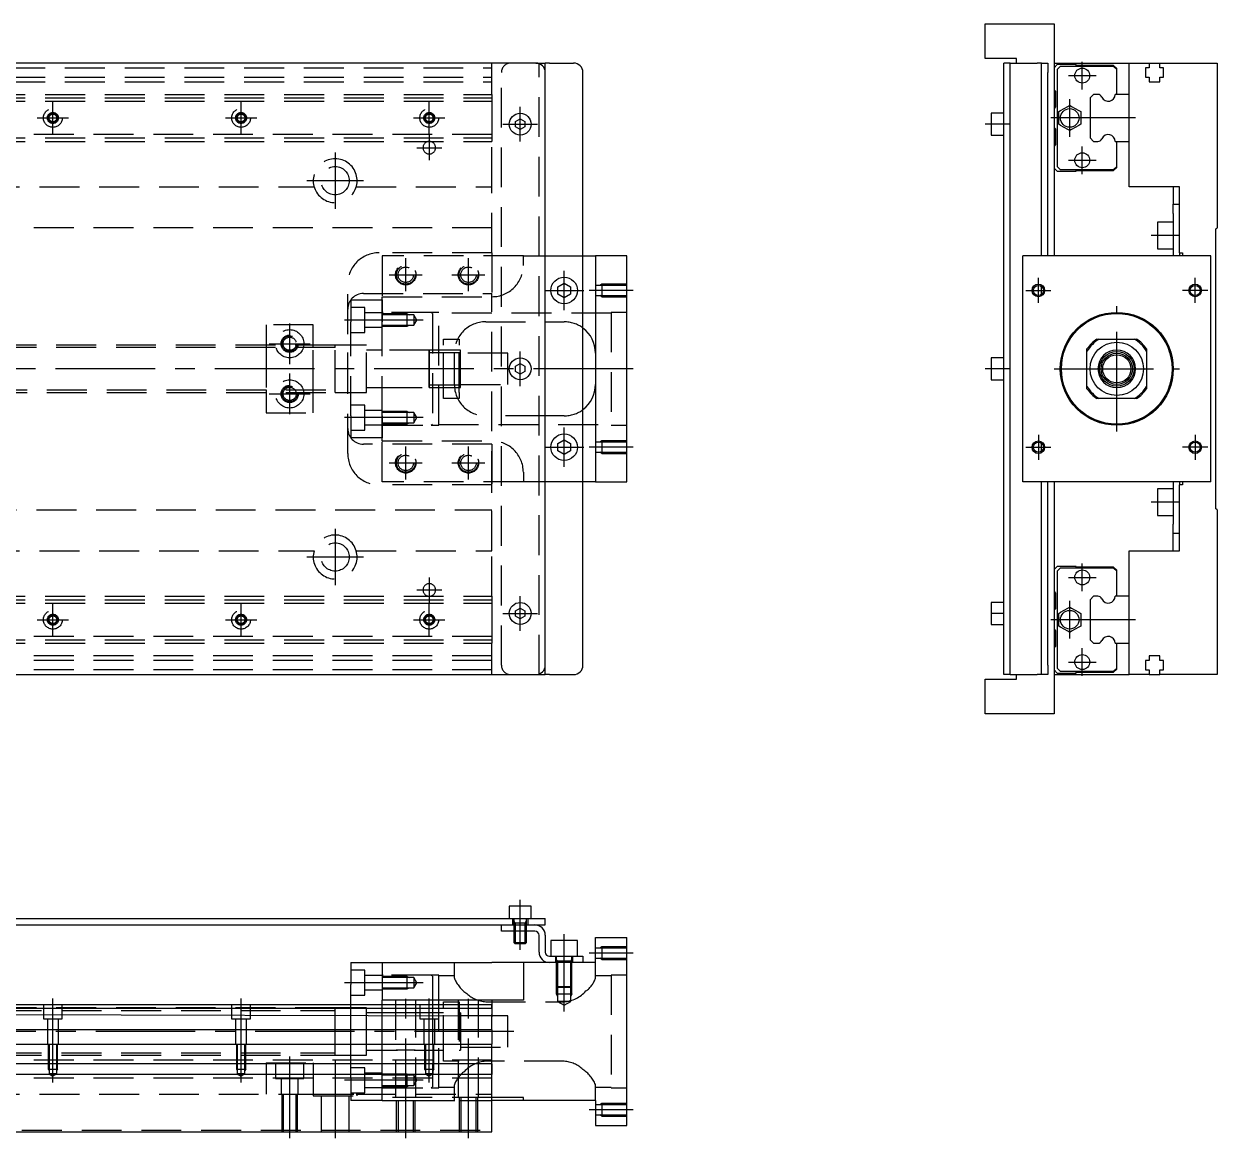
# Model space of a CAD drawing. Extents: x -94 to 691, y -24 to 355.
# Drawn here: x 310.7 to 691.2, y -2 to 353.3 of the extents above; entities that cross this region are included whole.
import ezdxf

# ---------------------------------------------------------------- set-up
doc = ezdxf.new("R2010")
doc.units = 0
doc.linetypes.add('CENTER', pattern=[50.8, 31.75, -6.35, 6.35, -6.35])
doc.linetypes.add('DASHED', pattern=[19.05, 12.7, -6.35])
doc.layers.get('0').update_dxf_attribs({"linetype": 'CONTINUOUS'})
doc.layers.add('CENTER', color=1, linetype='CENTER')

msp = doc.modelspace()

# ---------------------------------------------------------------- linework, layer by layer
at = {"color": 7, "linetype": 'CONTINUOUS'}
for p, q in [((617.2, 342.31), (617.2, 353.31)), ((617.2, 353.31), (639.2, 353.31)), ((639.2, 353.31), (639.2, 279.31)), ((474, 340.81), (-14, 340.81)), ((474, 340.81), (477, 340.81)), ((477, 337.81), (477, 340.81)), ((478.33, 340.81), (477, 340.81)), ((478.33, 340.81), (486, 340.81)), ((627.2, 342.31), (617.2, 342.31)), ((623.2, 337.81), (623.2, 340.81)), ((625.2, 340.81), (623.2, 340.81)), ((625.2, 340.81), (628.53, 340.81)), ((625.2, 337.81), (625.2, 340.81)), ((627.2, 340.81), (627.2, 342.31)), ((628.53, 340.81), (633.86, 340.81)), ((635.2, 340.81), (633.86, 340.81)), ((635.2, 337.81), (635.2, 340.81)), ((635.2, 340.81), (637.2, 340.81)), ((637.2, 340.81), (637.2, 337.81)), ((639.2, 340.81), (663.2, 340.81)), ((640.19, 340.31), (639.2, 339.32)), ((646.2, 340.31), (640.19, 340.31)), ((641.19, 339.76), (640.2, 338.77)), ((640.2, 338.77), (640.2, 307.85)), ((658.2, 339.76), (641.19, 339.76)), ((646.2, 340.06), (646.2, 340.31)), ((658.2, 340.06), (646.2, 340.06)), ((659.2, 339.06), (658.2, 340.06)), ((659.2, 338.76), (658.2, 339.76)), ((659.2, 338.76), (659.2, 339.06)), ((659.2, 330.81), (659.2, 338.76)), ((663.2, 330.81), (663.2, 340.81)), ((663.2, 340.81), (669.5, 340.81)), ((668.35, 339.31), (668.35, 336.31)), ((669.5, 339.31), (668.35, 339.31)), ((669.5, 340.81), (669.5, 339.31)), ((669.5, 340.81), (672.9, 340.81)), ((672.9, 340.81), (691.2, 340.81)), ((672.9, 339.31), (672.9, 340.81)), ((674.05, 339.31), (672.9, 339.31)), ((674.05, 336.31), (674.05, 339.31)), ((691.2, 340.81), (691.2, 288.31)), ((477, 148.81), (477, 337.81)), ((489, 148.81), (489, 337.81)), ((623.2, 148.81), (623.2, 337.81)), ((625.2, 148.81), (625.2, 337.81)), ((635.2, 279.31), (635.2, 337.81)), ((637.2, 279.31), (637.2, 337.81)), ((668.35, 336.31), (669.5, 336.31)), ((669.5, 336.31), (669.5, 334.81)), ((669.5, 334.81), (672.9, 334.81)), ((672.9, 336.31), (674.05, 336.31)), ((672.9, 334.81), (672.9, 336.31)), ((639.2, 332.31), (639.7, 331.81)), ((639.7, 331.81), (639.7, 326.81)), ((643.6, 327), (644.2, 327.35)), ((644.2, 327.35), (644.79, 327)), ((651.82, 330.81), (650.7, 329.69)), ((650.7, 329.69), (650.7, 316.93)), ((653.11, 330.81), (651.82, 330.81)), ((663.2, 330.81), (658.69, 330.81)), ((663.2, 315.81), (663.2, 330.81)), ((663.2, 315.81), (663.2, 330.81)), ((619.2, 324.81), (619.2, 321.31)), ((623.2, 324.81), (619.2, 324.81)), ((639.7, 326.81), (639.2, 326.31)), ((640.7, 325.33), (641.29, 325.67)), ((640.7, 324.65), (640.7, 325.33)), ((640.7, 321.97), (640.7, 324.65)), ((641.29, 325.67), (643.6, 327)), ((644.79, 327), (647.1, 325.67)), ((647.1, 325.67), (647.69, 325.33)), ((647.69, 325.33), (647.69, 324.65)), ((647.69, 324.65), (647.69, 321.97)), ((467.5, 322.18), (469, 323.04)), ((467.5, 320.44), (467.5, 322.18)), ((469, 319.58), (467.5, 320.44)), ((469, 323.04), (470.5, 322.18)), ((470.5, 320.44), (469, 319.58)), ((470.5, 322.18), (470.5, 320.44)), ((619.2, 321.31), (619.2, 317.81)), ((639.2, 320.31), (639.7, 319.81)), ((639.7, 319.81), (639.7, 314.81)), ((640.7, 321.29), (640.7, 321.97)), ((641.29, 320.95), (640.7, 321.29)), ((643.6, 319.62), (641.29, 320.95)), ((644.2, 319.27), (643.6, 319.62)), ((644.79, 319.62), (644.2, 319.27)), ((647.1, 320.95), (644.79, 319.62)), ((647.69, 321.29), (647.1, 320.95)), ((647.69, 321.97), (647.69, 321.29)), ((619.2, 317.81), (623.2, 317.81)), ((650.7, 316.93), (651.82, 315.81)), ((651.82, 315.81), (653.11, 315.81)), ((658.69, 315.81), (663.2, 315.81)), ((659.2, 307.86), (659.2, 315.81)), ((663.2, 301.31), (663.2, 315.81)), ((639.7, 314.81), (639.2, 314.31)), ((639.2, 307.3), (640.19, 306.31)), ((640.19, 306.31), (646.2, 306.31)), ((640.2, 307.85), (641.19, 306.86)), ((641.19, 306.86), (658.2, 306.86)), ((646.2, 306.56), (658.2, 306.56)), ((646.2, 306.31), (646.2, 306.56)), ((658.2, 306.86), (659.2, 307.86)), ((658.2, 306.56), (659.2, 307.56)), ((659.2, 307.56), (659.2, 307.86)), ((679.2, 301.31), (663.2, 301.31)), ((677.2, 301.31), (677.2, 295.81)), ((679.2, 280.31), (679.2, 301.31)), ((677.2, 292.81), (677.2, 295.81)), ((677.2, 295.81), (679.2, 295.81)), ((672.2, 290.06), (672.2, 281.56)), ((677.2, 290.06), (672.2, 290.06)), ((677.2, 292.81), (677.2, 279.31)), ((690.7, 287.81), (691.2, 288.31)), ((690.7, 287.81), (690.7, 198.81)), ((672.2, 281.56), (677.2, 281.56)), ((489, 279.31), (493, 279.31)), ((503, 279.31), (493, 279.31)), ((493, 279.31), (493, 207.31)), ((503, 207.31), (503, 279.31)), ((689.2, 279.31), (629.2, 279.31)), ((629.2, 207.31), (629.2, 279.31)), ((679.2, 280.31), (679.2, 279.31)), ((679.2, 280.31), (680.2, 280.31)), ((680.2, 280.31), (680.2, 279.31)), ((689.2, 207.31), (689.2, 279.31)), ((481, 269.46), (483, 270.62)), ((483, 270.62), (485, 269.46)), ((481, 267.16), (481, 269.46)), ((483, 266), (481, 267.16)), ((485, 267.16), (483, 266)), ((485, 269.46), (485, 267.16)), ((635.2, 267.03), (635.2, 269.59)), ((652.86, 252.81), (653.61, 252.81)), ((653.61, 252.81), (664.78, 252.81)), ((664.78, 252.81), (665.53, 252.81)), ((649.7, 248.89), (649.7, 249.65)), ((649.7, 237.73), (649.7, 248.89)), ((668.7, 249.65), (668.7, 248.89)), ((668.7, 248.89), (668.7, 237.73)), ((467.5, 244.18), (469, 245.04)), ((467.5, 242.44), (467.5, 244.18)), ((469, 245.04), (470.5, 244.18)), ((470.5, 244.18), (470.5, 242.44)), ((619.2, 246.81), (619.2, 243.31)), ((623.2, 246.81), (619.2, 246.81)), ((469, 241.58), (467.5, 242.44)), ((470.5, 242.44), (469, 241.58)), ((619.2, 243.31), (619.2, 239.81)), ((619.2, 239.81), (623.2, 239.81)), ((649.7, 236.97), (649.7, 237.73)), ((668.7, 237.73), (668.7, 236.97)), ((653.61, 233.81), (652.86, 233.81)), ((664.78, 233.81), (653.61, 233.81)), ((665.53, 233.81), (664.78, 233.81)), ((481, 219.46), (483, 220.62)), ((481, 217.16), (481, 219.46)), ((483, 216), (481, 217.16)), ((483, 220.62), (485, 219.46)), ((485, 217.16), (483, 216)), ((485, 219.46), (485, 217.16)), ((635.2, 217.03), (635.2, 219.59)), ((493, 207.31), (489, 207.31)), ((493, 207.31), (503, 207.31)), ((689.2, 207.31), (629.2, 207.31)), ((635.2, 148.81), (635.2, 207.31)), ((637.2, 148.81), (637.2, 207.31)), ((639.2, 207.31), (639.2, 133.31)), ((677.2, 207.31), (677.2, 193.81)), ((679.2, 207.31), (679.2, 206.31)), ((679.2, 185.31), (679.2, 206.31)), ((680.2, 206.31), (679.2, 206.31)), ((680.2, 207.31), (680.2, 206.31)), ((672.2, 205.06), (672.2, 196.56)), ((677.2, 205.06), (672.2, 205.06)), ((691.2, 198.31), (690.7, 198.81)), ((691.2, 198.31), (691.2, 145.81)), ((672.2, 196.56), (677.2, 196.56)), ((677.2, 190.81), (677.2, 193.81)), ((677.2, 185.31), (677.2, 190.81)), ((679.2, 190.81), (677.2, 190.81)), ((663.2, 170.81), (663.2, 185.31)), ((663.2, 185.31), (679.2, 185.31)), ((640.19, 180.31), (639.2, 179.32)), ((646.2, 180.31), (640.19, 180.31)), ((641.19, 179.76), (640.2, 178.77)), ((658.2, 179.76), (641.19, 179.76)), ((646.2, 180.06), (646.2, 180.31)), ((658.2, 180.06), (646.2, 180.06)), ((659.2, 179.06), (658.2, 180.06)), ((659.2, 178.76), (658.2, 179.76)), ((659.2, 178.76), (659.2, 179.06)), ((640.2, 178.77), (640.2, 147.85)), ((659.2, 170.81), (659.2, 178.76)), ((639.2, 172.31), (639.7, 171.81)), ((639.7, 171.81), (639.7, 166.81)), ((623.2, 168.81), (619.2, 168.81)), ((619.2, 168.81), (619.2, 165.31)), ((651.82, 170.81), (650.7, 169.69)), ((650.7, 169.69), (650.7, 156.93)), ((653.11, 170.81), (651.82, 170.81)), ((663.2, 170.81), (658.69, 170.81)), ((663.2, 155.81), (663.2, 170.81)), ((663.2, 155.81), (663.2, 170.81)), ((467.5, 166.18), (469, 167.04)), ((467.5, 164.44), (467.5, 166.18)), ((469, 163.58), (467.5, 164.44)), ((469, 167.04), (470.5, 166.18)), ((470.5, 164.44), (469, 163.58)), ((470.5, 166.18), (470.5, 164.44)), ((619.2, 165.31), (619.2, 161.81)), ((639.7, 166.81), (639.2, 166.31)), ((640.7, 165.33), (641.29, 165.67)), ((640.7, 164.65), (640.7, 165.33)), ((640.7, 161.97), (640.7, 164.65)), ((641.29, 165.67), (643.6, 167)), ((643.6, 167), (644.2, 167.35)), ((644.2, 167.35), (644.79, 167)), ((644.79, 167), (647.1, 165.67)), ((647.1, 165.67), (647.69, 165.33)), ((647.69, 165.33), (647.69, 164.65)), ((647.69, 164.65), (647.69, 161.97)), ((619.2, 161.81), (623.2, 161.81)), ((639.2, 160.31), (639.7, 159.81)), ((639.7, 159.81), (639.7, 154.81)), ((640.7, 161.29), (640.7, 161.97)), ((641.29, 160.95), (640.7, 161.29)), ((643.6, 159.62), (641.29, 160.95)), ((647.1, 160.95), (644.79, 159.62)), ((647.69, 161.29), (647.1, 160.95)), ((647.69, 161.97), (647.69, 161.29)), ((644.2, 159.27), (643.6, 159.62)), ((644.79, 159.62), (644.2, 159.27)), ((650.7, 156.93), (651.82, 155.81)), ((639.7, 154.81), (639.2, 154.31)), ((651.82, 155.81), (653.11, 155.81)), ((658.69, 155.81), (663.2, 155.81)), ((659.2, 147.86), (659.2, 155.81)), ((663.2, 145.81), (663.2, 155.81)), ((477, 145.81), (477, 148.81)), ((623.2, 145.81), (623.2, 148.81)), ((625.2, 145.81), (625.2, 148.81)), ((635.2, 145.81), (635.2, 148.81)), ((637.2, 148.81), (637.2, 145.81)), ((668.35, 150.31), (668.35, 147.31)), ((669.5, 150.31), (668.35, 150.31)), ((669.5, 151.81), (669.5, 150.31)), ((672.9, 151.81), (669.5, 151.81)), ((672.9, 150.31), (672.9, 151.81)), ((674.05, 150.31), (672.9, 150.31)), ((674.05, 147.31), (674.05, 150.31)), ((-14, 145.81), (474, 145.81)), ((474, 145.81), (477, 145.81)), ((478.33, 145.81), (477, 145.81)), ((478.33, 145.81), (486, 145.81)), ((625.2, 145.81), (623.2, 145.81)), ((625.2, 145.81), (628.53, 145.81)), ((627.2, 144.31), (627.2, 145.81)), ((628.53, 145.81), (633.86, 145.81)), ((635.2, 145.81), (633.86, 145.81)), ((637.2, 145.81), (635.2, 145.81)), ((639.2, 147.3), (640.19, 146.31)), ((639.2, 145.81), (663.2, 145.81)), ((640.19, 146.31), (646.2, 146.31)), ((640.2, 147.85), (641.19, 146.86)), ((641.19, 146.86), (658.2, 146.86)), ((646.2, 146.56), (658.2, 146.56)), ((646.2, 146.31), (646.2, 146.56)), ((658.2, 146.86), (659.2, 147.86)), ((658.2, 146.56), (659.2, 147.56)), ((659.2, 147.56), (659.2, 147.86)), ((669.5, 145.81), (663.2, 145.81)), ((668.35, 147.31), (669.5, 147.31)), ((669.5, 147.31), (669.5, 145.81)), ((669.5, 145.81), (672.9, 145.81)), ((672.9, 147.31), (674.05, 147.31)), ((672.9, 145.81), (672.9, 147.31)), ((691.2, 145.81), (672.9, 145.81)), ((617.2, 133.31), (617.2, 144.31)), ((617.2, 144.31), (627.2, 144.31)), ((639.2, 133.31), (617.2, 133.31)), ((465.5, 72), (465.5, 68)), ((472.5, 72), (465.5, 72)), ((472.5, 68), (472.5, 72)), ((305, 68), (474, 68)), ((305, 66), (466, 66)), ((463, 64), (463, 66)), ((466, 66), (473.67, 66)), ((466, 66), (473.67, 66)), ((473.67, 66), (474, 66)), ((474, 68), (477, 68)), ((474, 66), (477, 66)), ((477, 66), (477, 68)), ((466, 64), (463, 64)), ((473.67, 64), (466, 64)), ((467, 64), (467, 60.38)), ((471, 60.38), (471, 64)), ((475, 57.33), (475, 62.67)), ((477, 62.67), (477, 57.33)), ((478.75, 61), (478.75, 56)), ((487.25, 61), (478.75, 61)), ((487.25, 56), (487.25, 61)), ((493, 62), (503, 62)), ((493, 54), (493, 62)), ((503, 2), (503, 62)), ((467.38, 60), (467, 60.38)), ((467, 60.38), (471, 60.38)), ((470.62, 60), (467.38, 60)), ((470.62, 60), (471, 60.38)), ((415, 54), (415.36, 54)), ((415, 54), (415, 47.02)), ((415.36, 54), (424.64, 54)), ((424.64, 54), (425, 54)), ((425, 54), (460, 54)), ((425, 54), (425, 42)), ((470, 54), (460, 54)), ((478.33, 54), (470, 54)), ((470, 54), (470, 42)), ((478.33, 56), (486, 56)), ((486, 54), (478.33, 54)), ((486, 56), (489, 56)), ((489, 54), (486, 54)), ((489, 56), (489, 54)), ((493, 54), (489, 54)), ((415, 40.5), (415, 47.02)), ((470, 42), (425, 42)), ((425, 40.5), (425, 42)), ((460, 42), (460, 39.38)), ((460, 40.5), (298.5, 40.5)), ((460, 39.38), (298.5, 39.38)), ((460, 39.25), (460, 40.5)), ((460, 39.38), (460, 38.09)), ((460, 39.25), (460, 37.47)), ((460, 38.09), (460, 36.72)), ((298.5, 37.47), (460, 37)), ((460, 35.58), (460, 37.47)), ((460, 32.51), (460, 36.72)), ((460, 32.52), (460, 35.58)), ((460, 32.52), (298.5, 32.52)), ((460, 32.52), (460, 28)), ((460, 32.51), (460, 28)), ((0, 28), (460, 28)), ((460, 21.7), (460, 28)), ((460, 21.7), (460, 28)), ((460, 21.7), (0, 21.7)), ((460, 21.7), (460, 18.3)), ((460, 10), (460, 21.7)), ((460, 18.3), (0, 18.3)), ((460, 0), (460, 18.3)), ((470, 11), (460, 11)), ((470, 10), (460, 10)), ((470, 10), (470, 11)), ((493, 10), (470, 10)), ((493, 10), (493, 2)), ((0, 0), (460, 0)), ((493, 2), (503, 2))]:
    msp.add_line(p, q, dxfattribs=at)
at = {"color": 3, "linetype": 'DASHED'}
for p, q in [((0, 339.31), (460, 339.31)), ((460, 330.81), (460, 340.81)), ((475, 145.81), (475, 340.81)), ((0, 336.31), (460, 336.31)), ((0, 334.81), (460, 334.81)), ((463, 148.81), (463, 337.81)), ((298.5, 330.81), (460, 330.81)), ((298.5, 329.69), (460, 329.69)), ((298.5, 328.61), (460, 328.61)), ((460, 330.81), (460, 329.69)), ((460, 329.69), (460, 316.93)), ((460, 329.69), (460, 316.93)), ((460, 318.01), (298.5, 318.01)), ((298.5, 316.93), (460, 316.93)), ((298.5, 315.81), (460, 315.81)), ((460, 316.93), (460, 315.81)), ((460, 316.93), (460, 315.81)), ((460, 301.31), (460, 315.81)), ((460, 301.31), (460, 315.81)), ((296.71, 301.31), (403.29, 301.31)), ((416.71, 301.31), (460, 301.31)), ((460, 280.31), (460, 301.31)), ((460, 288.31), (10, 288.31)), ((460, 280.31), (460, 282.81)), ((460, 280.31), (424, 280.31)), ((470, 279.31), (425, 279.31)), ((425, 279.31), (425, 266.31)), ((460, 280.31), (460, 267.31)), ((460, 280.31), (460, 267.31)), ((470, 276.31), (470, 279.31)), ((470, 279.31), (477, 279.31)), ((477, 279.31), (489, 279.31)), ((414, 216.31), (414, 270.31)), ((495, 270.31), (494.34, 269.93)), ((503, 270.31), (495, 270.31)), ((495, 270.31), (495, 266.31)), ((419, 267.31), (460, 267.31)), ((460, 185.31), (460, 267.31)), ((495, 269.93), (493, 269.93)), ((493, 266.69), (495, 266.69)), ((495, 266.31), (494.34, 266.69)), ((503, 269.93), (495, 269.93)), ((495, 266.69), (503, 266.69)), ((415, 265.31), (415.36, 265.31)), ((415, 265.31), (415, 258.33)), ((419.5, 262.87), (415, 262.87)), ((415.36, 265.31), (424.64, 265.31)), ((419.5, 254.87), (419.5, 262.87)), ((424.64, 265.31), (425, 265.31)), ((425, 266.31), (460, 266.31)), ((425, 258.33), (425, 266.31)), ((425, 265.31), (425, 258.33)), ((495, 266.31), (503, 266.31)), ((425, 261.12), (419.5, 261.12)), ((425.3, 261.31), (425, 261.31)), ((431.15, 260.87), (425, 260.87)), ((431.15, 260.87), (425, 260.87)), ((431.5, 260.52), (425, 260.52)), ((440.64, 261.31), (425.3, 261.31)), ((440.64, 261.31), (425.3, 261.31)), ((433, 260.87), (431.15, 260.87)), ((433, 260.52), (431.5, 260.52)), ((433, 256.87), (433, 260.87)), ((433, 260.87), (433.61, 260.52)), ((435.1, 260.52), (433, 260.52)), ((436.05, 258.87), (435.1, 260.52)), ((435.1, 260.52), (435.1, 258.87)), ((435.1, 257.22), (436.05, 258.87)), ((435.1, 258.87), (435.1, 257.22)), ((441, 260.95), (440.64, 261.31)), ((443, 261.31), (440.64, 261.31)), ((441, 260.95), (441, 225.67)), ((443, 225.31), (443, 261.31)), ((498, 261.06), (443, 261.06)), ((503, 261.31), (498, 261.31)), ((498, 261.31), (498, 225.31)), ((388, 257.31), (388, 250.81)), ((403, 257.31), (388, 257.31)), ((403, 250.81), (403, 257.31)), ((415, 228.29), (415, 258.33)), ((419.5, 256.62), (425, 256.62)), ((425, 228.29), (425, 258.33)), ((425, 228.29), (425, 258.33)), ((425, 257.22), (431.5, 257.22)), ((425, 256.87), (431.15, 256.87)), ((425, 256.87), (431.15, 256.87)), ((431.15, 256.87), (433, 256.87)), ((431.5, 257.22), (433, 257.22)), ((433, 257.22), (435.1, 257.22)), ((433, 256.87), (433.61, 257.22)), ((458, 258.31), (477, 258.31)), ((477, 258.31), (483, 258.31)), ((415, 254.87), (419.5, 254.87)), ((444.5, 250.81), (444.5, 252.81)), ((444.5, 252.81), (449.5, 252.81)), ((449.5, 252.81), (449.5, 250.81)), ((410, 250.81), (280, 250.81)), ((410, 250.06), (280, 250.06)), ((388, 250.81), (388, 250.06)), ((388, 250.06), (388, 236.56)), ((403, 250.06), (403, 250.81)), ((403, 236.56), (403, 250.06)), ((410, 250.81), (409.99, 250.81)), ((410, 250.81), (410, 250.81)), ((415, 250.81), (410, 250.81)), ((410, 235.81), (410, 250.81)), ((410, 250.06), (410, 250.81)), ((410, 250.26), (410, 250.81)), ((410, 236.36), (410, 250.26)), ((410, 236.56), (410, 250.06)), ((414, 235.81), (414, 250.81)), ((420, 250.81), (415, 250.81)), ((420, 235.81), (420, 250.81)), ((425, 249.31), (420, 249.31)), ((440, 249.31), (425, 249.31)), ((441, 249.31), (440, 249.31)), ((440, 249.31), (440, 249.31)), ((440, 249.31), (440, 249.31)), ((440, 237.31), (440, 249.31)), ((440, 249.31), (440, 237.31)), ((441, 248.44), (440, 248.44)), ((444.5, 249.31), (441, 249.31)), ((444.5, 248.44), (441, 248.44)), ((444.5, 235.81), (444.5, 250.81)), ((449.5, 249.31), (444.5, 249.31)), ((449.5, 248.44), (444.5, 248.44)), ((448, 238.31), (448, 248.31)), ((449.5, 235.81), (449.5, 250.81)), ((450, 249.31), (449.5, 249.31)), ((450, 248.44), (449.5, 248.44)), ((450, 237.31), (450, 249.31)), ((465, 248.31), (450, 248.31)), ((465, 238.31), (465, 248.31)), ((280, 236.56), (410, 236.56)), ((388, 236.56), (388, 235.81)), ((403, 235.81), (403, 236.56)), ((410, 235.81), (410, 236.56)), ((410, 235.81), (410, 236.36)), ((420, 237.31), (425, 237.31)), ((425, 237.31), (440, 237.31)), ((440, 238.19), (441, 238.19)), ((440, 237.31), (440, 237.31)), ((440, 237.31), (440, 237.31)), ((440, 237.31), (441, 237.31)), ((440, 237.31), (440, 237.31)), ((441, 238.19), (444.5, 238.19)), ((441, 237.31), (444.5, 237.31)), ((444.5, 238.19), (449.5, 238.19)), ((444.5, 237.31), (449.5, 237.31)), ((449.5, 238.19), (450, 238.19)), ((449.5, 237.31), (450, 237.31)), ((450, 238.31), (465, 238.31)), ((280, 235.81), (410, 235.81)), ((388, 235.81), (388, 229.31)), ((403, 229.31), (403, 235.81)), ((409.99, 235.81), (410, 235.81)), ((410, 235.81), (410, 235.81)), ((410, 235.81), (415, 235.81)), ((415, 235.81), (420, 235.81)), ((444.5, 233.81), (444.5, 235.81)), ((449.5, 233.81), (444.5, 233.81)), ((449.5, 235.81), (449.5, 233.81)), ((388, 229.31), (403, 229.31)), ((419.5, 231.75), (415, 231.75)), ((415, 228.29), (415, 221.31)), ((419.5, 223.75), (419.5, 231.75)), ((425, 230), (419.5, 230)), ((431.15, 229.75), (425, 229.75)), ((431.15, 229.75), (425, 229.75)), ((431.5, 229.4), (425, 229.4)), ((425, 228.29), (425, 221.31)), ((425, 220.31), (425, 228.29)), ((433, 229.75), (431.15, 229.75)), ((433, 229.4), (431.5, 229.4)), ((433, 225.75), (433, 229.75)), ((433, 229.75), (433.61, 229.4)), ((435.1, 229.4), (433, 229.4)), ((436.05, 227.75), (435.1, 229.4)), ((435.1, 229.4), (435.1, 227.75)), ((477, 228.31), (458, 228.31)), ((483, 228.31), (477, 228.31)), ((419.5, 225.5), (425, 225.5)), ((425, 226.1), (431.5, 226.1)), ((425, 225.75), (431.15, 225.75)), ((425, 225.75), (431.15, 225.75)), ((425, 225.31), (425.3, 225.31)), ((425.3, 225.31), (440.64, 225.31)), ((425.3, 225.31), (440.64, 225.31)), ((431.15, 225.75), (433, 225.75)), ((431.5, 226.1), (433, 226.1)), ((433, 226.1), (435.1, 226.1)), ((433, 225.75), (433.61, 226.1)), ((435.1, 226.1), (436.05, 227.75)), ((435.1, 227.75), (435.1, 226.1)), ((440.64, 225.31), (441, 225.67)), ((440.64, 225.31), (443, 225.31)), ((443, 225.56), (498, 225.56)), ((498, 225.31), (503, 225.31)), ((415, 223.75), (419.5, 223.75)), ((415.36, 221.31), (415, 221.31)), ((424.64, 221.31), (415.36, 221.31)), ((425, 221.31), (424.64, 221.31)), ((460, 219.31), (419, 219.31)), ((425, 220.31), (460, 220.31)), ((425, 207.31), (425, 220.31)), ((460, 219.31), (460, 206.31)), ((495, 219.93), (493, 219.93)), ((495, 220.31), (494.34, 219.93)), ((495, 220.31), (495, 216.31)), ((503, 220.31), (495, 220.31)), ((503, 219.93), (495, 219.93)), ((493, 216.69), (495, 216.69)), ((495, 216.31), (494.34, 216.69)), ((495, 216.69), (503, 216.69)), ((495, 216.31), (503, 216.31)), ((470, 210.31), (470, 207.31)), ((460, 206.31), (424, 206.31)), ((470, 207.31), (425, 207.31)), ((460, 203.81), (460, 206.31)), ((477, 207.31), (470, 207.31)), ((489, 207.31), (477, 207.31)), ((10, 198.31), (460, 198.31)), ((296.71, 185.31), (403.29, 185.31)), ((416.71, 185.31), (460, 185.31)), ((460, 170.81), (460, 185.31)), ((298.5, 170.81), (460, 170.81)), ((298.5, 169.69), (460, 169.69)), ((298.5, 168.61), (460, 168.61)), ((460, 170.81), (460, 169.69)), ((460, 169.69), (460, 156.93)), ((460, 158.01), (298.5, 158.01)), ((298.5, 156.93), (460, 156.93)), ((460, 156.93), (460, 155.81)), ((298.5, 155.81), (460, 155.81)), ((460, 145.81), (460, 155.81)), ((460, 151.81), (0, 151.81)), ((460, 150.31), (0, 150.31)), ((460, 147.31), (0, 147.31)), ((466.5, 68), (466.5, 66)), ((467, 68), (467, 66.6)), ((467.38, 66.6), (467, 67.26)), ((467, 66.6), (467, 66.6)), ((467, 66.6), (467, 66)), ((467, 66.6), (467, 66.59)), ((471, 66.6), (467, 66.6)), ((471, 66.6), (467, 66.6)), ((469, 66.6), (467, 66.6)), ((467, 66), (467, 64)), ((467, 66), (467, 64)), ((467.38, 66.6), (467.38, 66)), ((467.38, 66), (467.38, 64)), ((470.62, 66.6), (471, 67.26)), ((470.62, 66), (470.62, 66.6)), ((470.62, 64), (470.62, 66)), ((471, 66.6), (471, 68)), ((471, 66), (471, 66.6)), ((471, 66.6), (471, 66.6)), ((471, 66.59), (471, 66.6)), ((471, 64), (471, 66)), ((471, 64), (471, 66)), ((471.5, 66), (471.5, 68)), ((495, 58.62), (493, 58.62)), ((495, 59), (494.34, 58.62)), ((495, 59), (495, 55)), ((503, 59), (495, 59)), ((503, 58.62), (495, 58.62)), ((448, 49.03), (448, 54)), ((480.25, 56), (480.25, 54)), ((480.5, 56), (480.5, 54.4)), ((480.9, 54.4), (480.5, 55.09)), ((485.5, 54.4), (480.5, 54.4)), ((485.5, 54.4), (480.5, 54.4)), ((483, 54.4), (480.5, 54.4)), ((480.5, 54.4), (480.5, 54.39)), ((480.5, 54.4), (480.5, 54.4)), ((480.5, 54.4), (480.5, 54)), ((480.5, 54), (480.5, 44)), ((480.9, 54.4), (480.9, 54)), ((480.9, 54), (480.9, 46)), ((485.1, 54.4), (485.5, 55.09)), ((485.1, 54), (485.1, 54.4)), ((485.1, 46), (485.1, 54)), ((485.5, 54.4), (485.5, 56)), ((485.5, 54.39), (485.5, 54.4)), ((485.5, 54), (485.5, 54.4)), ((485.5, 54.4), (485.5, 54.4)), ((485.5, 46.4), (485.5, 54)), ((485.75, 54), (485.75, 56)), ((493, 55.38), (495, 55.38)), ((493, 49.03), (493, 54)), ((495, 55), (494.34, 55.38)), ((495, 55.38), (503, 55.38)), ((495, 55), (503, 55)), ((419.5, 51.56), (415, 51.56)), ((419.5, 43.56), (419.5, 51.56)), ((425, 49.81), (419.5, 49.81)), ((425.3, 50), (425, 50)), ((431.15, 49.56), (425, 49.56)), ((431.15, 49.56), (425, 49.56)), ((440.64, 50), (425.3, 50)), ((433, 49.56), (431.15, 49.56)), ((433, 45.56), (433, 49.56)), ((433, 49.56), (433.61, 49.21)), ((443, 50), (440.64, 50)), ((441, 49.64), (440.64, 50)), ((441, 49.64), (441, 42)), ((443, 40.5), (443, 50)), ((448, 49.75), (443, 49.75)), ((498, 49.75), (493, 49.75)), ((503, 50), (498, 50)), ((498, 50), (498, 14)), ((431.5, 49.21), (425, 49.21)), ((425, 45.91), (431.5, 45.91)), ((433, 49.21), (431.5, 49.21)), ((431.5, 45.91), (433, 45.91)), ((435.1, 49.21), (433, 49.21)), ((433, 45.91), (435.1, 45.91)), ((433, 45.56), (433.61, 45.91)), ((436.05, 47.56), (435.1, 49.21)), ((435.1, 49.21), (435.1, 47.56)), ((435.1, 45.91), (436.05, 47.56)), ((435.1, 47.56), (435.1, 45.91)), ((448, 49.03), (448.01, 48.9)), ((480.5, 46.4), (480.9, 46)), ((480.5, 46.4), (485.5, 46.4)), ((485.1, 46), (480.9, 46)), ((480.9, 46), (480.9, 44)), ((485.1, 46), (485.5, 46.4)), ((485.1, 44), (485.1, 46)), ((485.5, 44), (485.5, 46.4)), ((415, 43.56), (419.5, 43.56)), ((419.5, 45.31), (425, 45.31)), ((425, 45.56), (431.15, 45.56)), ((425, 45.56), (431.15, 45.56)), ((429.25, 42), (429.25, 11)), ((431.15, 45.56), (433, 45.56)), ((435.75, 11), (435.75, 42)), ((441, 42), (441, 40.5)), ((449.25, 42), (449.25, 11)), ((455.75, 11), (455.75, 42)), ((480.5, 44), (485.5, 44)), ((480.5, 44), (480.9, 43.31)), ((480.9, 44), (480.9, 41.57)), ((485.1, 41.57), (485.1, 44)), ((485.5, 44), (485.1, 43.31)), ((37, 38.75), (409.99, 38.75)), ((410, 39.5), (275.5, 39.5)), ((317, 40.49), (317, 35.99)), ((323, 35.99), (323, 40.49)), ((377, 40.49), (377, 35.99)), ((383, 35.99), (383, 40.49)), ((410, 39.5), (409.99, 39.5)), ((410, 39.5), (410, 39.5)), ((415, 39.5), (410, 39.5)), ((410, 38.95), (410, 39.5)), ((410, 32.2), (410, 38.95)), ((415, 28), (415, 40.5)), ((420, 39.5), (415, 39.5)), ((420, 32), (420, 39.5)), ((425, 28), (425, 40.5)), ((437, 40.49), (437, 35.99)), ((441, 40.5), (441, 18.3)), ((443, 36), (443, 40.5)), ((443, 35.99), (443, 40.49)), ((444.5, 40.5), (444.5, 41.5)), ((444.5, 41.5), (449.5, 41.5)), ((444.5, 39.5), (444.5, 40.5)), ((444.5, 24.5), (444.5, 39.5)), ((449.5, 41.5), (449.5, 22.5)), ((458, 41.49), (483, 41.49)), ((483, 41.57), (480.9, 41.57)), ((480.9, 41.57), (483, 40.36)), ((485.1, 41.57), (483, 41.57)), ((483, 40.36), (485.1, 41.57)), ((317, 35.99), (323, 35.99)), ((318.25, 35.99), (318.25, 27.99)), ((321.75, 27.99), (321.75, 35.99)), ((377, 35.99), (383, 35.99)), ((378.25, 35.99), (378.25, 27.99)), ((381.75, 27.99), (381.75, 35.99)), ((425, 38), (420, 38)), ((429.5, 38), (425, 38)), ((435.5, 38), (429.5, 38)), ((437.25, 38), (435.5, 38)), ((437, 35.99), (443, 35.99)), ((440, 38), (437.25, 38)), ((438.25, 35.99), (438.25, 27.99)), ((441, 38), (440, 38)), ((442.75, 38), (441, 38)), ((441.75, 27.99), (441.75, 35.99)), ((444.5, 38), (442.75, 38)), ((443, 32), (443, 36)), ((450, 38), (449.5, 38)), ((450, 38), (450, 26)), ((455.5, 37), (450, 37)), ((460, 37), (455.5, 37)), ((465, 37), (460, 37)), ((465, 32), (465, 37)), ((410, 31.8), (410, 32.2)), ((410, 28), (410, 31.8)), ((420, 28), (420, 32)), ((443, 14), (443, 32)), ((465, 27), (465, 32)), ((318.5, 27.99), (318.5, 22.24)), ((318.5, 27.99), (318.5, 22.24)), ((318.77, 27.99), (318.77, 21.99)), ((321.23, 21.99), (321.23, 27.99)), ((321.5, 22.24), (321.5, 27.99)), ((321.5, 22.24), (321.5, 27.99)), ((378.5, 27.99), (378.5, 22.24)), ((378.5, 27.99), (378.5, 22.24)), ((378.77, 27.99), (378.77, 21.99)), ((381.23, 21.99), (381.23, 27.99)), ((381.5, 22.24), (381.5, 27.99)), ((381.5, 22.24), (381.5, 27.99)), ((410, 25.05), (410, 28)), ((415, 21.7), (415, 28)), ((420, 24.5), (420, 28)), ((425, 21.7), (425, 28)), ((438.5, 27.99), (438.5, 22.24)), ((438.5, 27.99), (438.5, 22.24)), ((438.77, 27.99), (438.77, 21.99)), ((441.23, 21.99), (441.23, 27.99)), ((441.5, 22.24), (441.5, 27.99)), ((441.5, 22.24), (441.5, 27.99)), ((450, 27), (465, 27)), ((460, 22.85), (0, 22.85)), ((37, 25.25), (409.99, 25.25)), ((37, 24.5), (409.99, 24.5)), ((409.99, 24.5), (410, 24.5)), ((410, 24.5), (410, 25.05)), ((410, 24.5), (410, 24.5)), ((410, 24.5), (410, 24.5)), ((410, 24.5), (415, 24.5)), ((415, 24.5), (420, 24.5)), ((420, 26), (425, 26)), ((425, 26), (429.4, 26)), ((429.4, 26), (429.5, 26)), ((435.5, 26), (429.5, 26)), ((429.5, 26), (429.85, 26)), ((429.85, 26), (429.5, 26)), ((435.15, 26), (429.85, 26)), ((435.15, 26), (435.5, 26)), ((435.5, 26), (435.15, 26)), ((435.5, 26), (435.6, 26)), ((435.6, 26), (440, 26)), ((440, 26), (444.5, 26)), ((444.5, 22.5), (444.5, 24.5)), ((449.5, 26), (450, 26)), ((318.5, 22.24), (318.5, 21.69)), ((318.5, 21.69), (318.5, 19.99)), ((318.5, 19.99), (318.77, 19.52)), ((318.5, 19.99), (321.5, 19.99)), ((318.77, 21.99), (318.77, 19.99)), ((318.77, 19.99), (318.77, 18.49)), ((321.23, 19.99), (321.23, 21.99)), ((321.23, 18.49), (321.23, 19.99)), ((321.5, 19.99), (321.23, 19.52)), ((321.5, 21.69), (321.5, 22.24)), ((321.5, 19.99), (321.5, 21.69)), ((378.5, 22.24), (378.5, 21.69)), ((378.5, 21.69), (378.5, 19.99)), ((378.5, 19.99), (378.77, 19.52)), ((378.5, 19.99), (381.5, 19.99)), ((378.77, 21.99), (378.77, 19.99)), ((378.77, 19.99), (378.77, 18.49)), ((381.23, 19.99), (381.23, 21.99)), ((381.23, 18.49), (381.23, 19.99)), ((381.5, 19.99), (381.23, 19.52)), ((381.5, 21.69), (381.5, 22.24)), ((381.5, 19.99), (381.5, 21.69)), ((388, 22), (388, 21.7)), ((388, 22), (403, 22)), ((388, 21.7), (388, 18.3)), ((391, 22), (391, 17)), ((400, 17), (400, 22)), ((403, 22), (403, 21.7)), ((403, 21.7), (403, 18.3)), ((415, 18.3), (415, 21.7)), ((419.5, 20.44), (415, 20.44)), ((419.5, 12.44), (419.5, 20.44)), ((425, 18.3), (425, 21.7)), ((438.5, 22.24), (438.5, 21.69)), ((438.5, 21.69), (438.5, 19.99)), ((438.5, 19.99), (438.77, 19.52)), ((438.5, 19.99), (441.5, 19.99)), ((438.77, 21.99), (438.77, 19.99)), ((438.77, 19.99), (438.77, 18.49)), ((441.23, 19.99), (441.23, 21.99)), ((441.23, 18.49), (441.23, 19.99)), ((441.5, 19.99), (441.23, 19.52)), ((441.5, 21.69), (441.5, 22.24)), ((441.5, 19.99), (441.5, 21.69)), ((449.5, 22.5), (444.5, 22.5)), ((483, 22.51), (458, 22.51)), ((460, 17.15), (0, 17.15)), ((318.77, 18.49), (320, 17.78)), ((321.23, 18.49), (318.77, 18.49)), ((318.77, 18.49), (321.23, 18.49)), ((321.23, 18.49), (320, 17.78)), ((378.77, 18.49), (380, 17.78)), ((381.23, 18.49), (378.77, 18.49)), ((378.77, 18.49), (381.23, 18.49)), ((381.23, 18.49), (380, 17.78)), ((388, 18.3), (388, 12)), ((391, 17), (400, 17)), ((392.75, 17), (392.75, 12)), ((398.25, 12), (398.25, 17)), ((403, 18.3), (403, 12)), ((415, 16.98), (415, 18.3)), ((415, 16.98), (415, 12)), ((425, 18.69), (419.5, 18.69)), ((431.15, 18.44), (425, 18.44)), ((431.15, 18.44), (425, 18.44)), ((425, 11), (425, 18.3)), ((431.5, 18.09), (425, 18.09)), ((433, 18.44), (431.15, 18.44)), ((433, 18.09), (431.5, 18.09)), ((433, 14.44), (433, 18.44)), ((433, 18.44), (433.61, 18.09)), ((435.1, 18.09), (433, 18.09)), ((436.05, 16.44), (435.1, 18.09)), ((435.1, 18.09), (435.1, 16.44)), ((435.1, 14.79), (436.05, 16.44)), ((435.1, 16.44), (435.1, 14.79)), ((438.77, 18.49), (440, 17.78)), ((441.23, 18.49), (438.77, 18.49)), ((438.77, 18.49), (441.23, 18.49)), ((441.23, 18.49), (440, 17.78)), ((441, 18.3), (441, 14.36)), ((296.71, 12), (403.29, 12)), ((393, 12), (393, 0)), ((393.43, 12), (393.43, 0)), ((397.57, 0), (397.57, 12)), ((398, 0), (398, 12)), ((403, 12), (403, 11.5)), ((403, 11.5), (417, 11.5)), ((403.29, 12), (416.71, 12)), ((405.5, 11.5), (405.5, 0)), ((414.5, 0), (414.5, 11.5)), ((415, 12.44), (419.5, 12.44)), ((415, 12), (415, 10)), ((416.71, 12), (460, 12)), ((417, 11.5), (417, 12)), ((419.5, 14.19), (425, 14.19)), ((425, 14.79), (431.5, 14.79)), ((425, 14.44), (431.15, 14.44)), ((425, 14.44), (431.15, 14.44)), ((425, 14), (425.3, 14)), ((425.3, 14), (440.64, 14)), ((431.15, 14.44), (433, 14.44)), ((431.5, 14.79), (433, 14.79)), ((433, 14.79), (435.1, 14.79)), ((433, 14.44), (433.61, 14.79)), ((440.64, 14), (441, 14.36)), ((440.64, 14), (443, 14)), ((443, 14.25), (448, 14.25)), ((448.01, 15.12), (448, 14.97)), ((448, 10), (448, 14.97)), ((493, 14.97), (492.99, 15.1)), ((493, 10), (493, 14.97)), ((493, 14.25), (498, 14.25)), ((498, 14), (503, 14)), ((415.36, 10), (415, 10)), ((424.64, 10), (415.36, 10)), ((425, 10), (424.64, 10)), ((425, 10), (425, 11)), ((460, 11), (425, 11)), ((425, 10), (429.5, 10)), ((429.5, 10), (429.5, 0)), ((429.5, 10), (435.5, 10)), ((430.04, 10), (430.04, 0)), ((434.96, 0), (434.96, 10)), ((435.5, 0), (435.5, 10)), ((435.5, 10), (449.5, 10)), ((449.5, 11), (449.5, 0)), ((449.5, 10), (455.5, 10)), ((450.04, 11), (450.04, 0)), ((454.96, 0), (454.96, 11)), ((455.5, 0), (455.5, 11)), ((455.5, 10), (460, 10)), ((495, 8.62), (493, 8.62)), ((495, 9), (494.34, 8.62)), ((495, 9), (495, 5)), ((503, 9), (495, 9)), ((503, 8.62), (495, 8.62)), ((493, 5.38), (495, 5.38)), ((495, 5), (494.34, 5.38)), ((495, 5.38), (503, 5.38)), ((495, 5), (503, 5)), ((62.5, 0.5), (460, 0.5))]:
    msp.add_line(p, q, dxfattribs=at)
at = {"color": 3, "linetype": 'CONTINUOUS'}
for p, q in [((467.38, 64), (467.38, 60)), ((470.62, 60), (470.62, 64))]:
    msp.add_line(p, q, dxfattribs=at)
at = {"color": 7, "linetype": 'CONTINUOUS'}
for centre, radius in [((648.2, 336.81), 2.4), ((469, 321.31), 3.5), ((644.2, 323.31), 2.97), ((648.2, 309.81), 2.4), ((483, 268.31), 4.25), ((634.2, 268.31), 1.62), ((684.2, 268.31), 1.62), ((659.2, 243.31), 18), ((659.2, 243.31), 17.75), ((659.2, 243.31), 17.64), ((659.2, 243.31), 8.5), ((659.2, 243.31), 5.5), ((659.2, 243.31), 5), ((659.2, 243.31), 4.5), ((469, 243.31), 3.5), ((483, 218.31), 4.25), ((634.2, 218.31), 1.62), ((684.2, 218.31), 1.62), ((648.2, 176.81), 2.4), ((469, 165.31), 3.5), ((644.2, 163.31), 2.97), ((648.2, 149.81), 2.4)]:
    msp.add_circle(centre, radius, dxfattribs=at)
at = {"color": 3, "linetype": 'DASHED'}
for centre, radius in [((320, 323.31), 3), ((320, 323.31), 1.75), ((320, 323.31), 1.5), ((320, 323.31), 1.23), ((380, 323.31), 3), ((380, 323.31), 1.75), ((380, 323.31), 1.5), ((380, 323.31), 1.23), ((440, 323.31), 3), ((440, 323.31), 1.75), ((440, 323.31), 1.5), ((440, 323.31), 1.23), ((410, 303.31), 4.5), ((432.5, 273.31), 3.25), ((432.5, 273.31), 3), ((432.5, 273.31), 2.46), ((452.5, 273.31), 3.25), ((452.5, 273.31), 3), ((452.5, 273.31), 2.46), ((395.5, 251.31), 4.5), ((395.5, 251.31), 2.75), ((395.5, 251.31), 2.5), ((395.5, 251.31), 2.1), ((395.5, 235.31), 4.5), ((395.5, 235.31), 2.75), ((395.5, 235.31), 2.5), ((395.5, 235.31), 2.1), ((432.5, 213.31), 3.25), ((432.5, 213.31), 3), ((432.5, 213.31), 2.46), ((452.5, 213.31), 3.25), ((452.5, 213.31), 3), ((452.5, 213.31), 2.46), ((410, 183.31), 4.5), ((320, 163.31), 3), ((320, 163.31), 1.75), ((320, 163.31), 1.5), ((320, 163.31), 1.23), ((380, 163.31), 3), ((380, 163.31), 1.75), ((380, 163.31), 1.5), ((380, 163.31), 1.23), ((440, 163.31), 3), ((440, 163.31), 1.75), ((440, 163.31), 1.5), ((440, 163.31), 1.23)]:
    msp.add_circle(centre, radius, dxfattribs=at)
at = {"color": 3, "linetype": 'CONTINUOUS'}
for centre in [(634.2, 268.31), (684.2, 268.31), (634.2, 218.31), (684.2, 218.31)]:
    msp.add_circle(centre, 2, dxfattribs=at)
at = {"color": 3, "linetype": 'DASHED'}
for centre, radius, start, end in [((466, 337.81), 3, 90, 180), ((440, 313.81), 2, 90, 270), ((440, 313.81), 2, 270, 90), ((410, 303.31), 7, 16.6015, 163.3985), ((410, 303.31), 7, 163.3985, 16.6015), ((424, 270.31), 10, 90, 180), ((460, 276.31), 10, 270, 0), ((419, 262.31), 5, 90, 180), ((458, 248.31), 10, 90, 180), ((483, 248.31), 10, 53.1301, 90), ((458, 238.31), 10, 180, 270), ((483, 238.31), 10, 270, 306.8699), ((419, 224.31), 5, 180, 270), ((460, 210.31), 10, 0, 90), ((424, 216.31), 10, 180, 270), ((410, 183.31), 7, 16.6015, 163.3985), ((410, 183.31), 7, 163.3985, 16.6015), ((440, 172.81), 2, 90, 270), ((440, 172.81), 2, 270, 90), ((466, 148.81), 3, 180, 270), ((457.96, 53.09), 10.79, 202.8017, 236.44), ((485.26, 51.57), 8.14, 305.354, 341.8732), ((458.61, 51.14), 9.67, 226.796, 266.3715), ((482.16, 52), 10.54, 274.5825, 317.8378), ((456.94, 11.48), 9.65, 127.002, 157.8219), ((458.69, 12.36), 10.17, 93.8756, 137.922), ((482.39, 12.86), 9.67, 46.8339, 86.3735), ((483.02, 10.9), 10.81, 22.8304, 56.4383)]:
    msp.add_arc(centre, radius, start, end, dxfattribs=at)
at = {"color": 7, "linetype": 'CONTINUOUS'}
for centre, radius, start, end in [((474, 337.81), 3, 0, 90), ((486, 337.81), 3, 0, 90), ((653.11, 329.31), 1.5, 23.9165, 90), ((656.49, 330.81), 2.2, 203.9165, 0), ((653.11, 317.31), 1.5, 270, 336.0835), ((656.49, 315.81), 2.2, 360, 156.0835), ((483, 248.31), 10, 0, 53.1301), ((659.2, 243.31), 11.42, 123.7066, 146.2934), ((659.2, 243.31), 11.02, 120.4483, 149.5517), ((659.2, 243.31), 11.02, 30.4483, 59.5517), ((659.2, 243.31), 11.42, 33.7066, 56.2934), ((659.2, 243.31), 6, 90, 180), ((659.2, 243.31), 6, 90, 180), ((659.2, 243.31), 6, 180, 90), ((659.2, 243.31), 6, 180, 90), ((483, 238.31), 10, 306.8699, 0), ((659.2, 243.31), 11.02, 210.4483, 239.5517), ((659.2, 243.31), 11.42, 213.7066, 236.2934), ((659.2, 243.31), 11.02, 300.4483, 329.5517), ((659.2, 243.31), 11.42, 303.7066, 326.2934), ((653.11, 169.31), 1.5, 23.9165, 90), ((656.49, 170.81), 2.2, 203.9165, 0), ((653.11, 157.31), 1.5, 270, 336.0835), ((656.49, 155.81), 2.2, 0, 156.0835), ((474, 148.81), 3, 270, 0), ((486, 148.81), 3, 270, 0), ((473.67, 62.67), 3.33, 0, 90), ((473.67, 62.67), 1.33, 0, 90), ((478.33, 57.33), 3.33, 180, 270), ((478.33, 57.33), 1.33, 180, 270)]:
    msp.add_arc(centre, radius, start, end, dxfattribs=at)
at = {"layer": 'CENTER', "color": 1, "linetype": 'CENTER'}
for p, q in [((648.2, 332.41), (648.2, 341.21)), ((643.8, 336.81), (652.6, 336.81)), ((320, 318.31), (320, 328.31)), ((380, 318.31), (380, 328.31)), ((440, 318.31), (440, 328.31)), ((644.2, 317.27), (644.2, 329.35)), ((469, 315.81), (469, 326.81)), ((315, 323.31), (325, 323.31)), ((375, 323.31), (385, 323.31)), ((435, 323.31), (445, 323.31)), ((463.5, 321.31), (474.5, 321.31)), ((625.2, 321.31), (617.2, 321.31)), ((665.2, 323.31), (638.2, 323.31)), ((440, 317.81), (440, 309.81)), ((410, 312.31), (410, 294.31)), ((436, 313.81), (444, 313.81)), ((648.2, 305.41), (648.2, 314.21)), ((643.8, 309.81), (652.6, 309.81)), ((401, 303.31), (419, 303.31)), ((679.2, 285.81), (670.2, 285.81)), ((432.5, 268.06), (432.5, 278.56)), ((452.5, 268.06), (452.5, 278.56)), ((483, 262.06), (483, 274.56)), ((427.25, 273.31), (437.75, 273.31)), ((447.25, 273.31), (457.75, 273.31)), ((634.2, 264.31), (634.2, 272.31)), ((684.2, 264.31), (684.2, 272.31)), ((476.75, 268.31), (489.25, 268.31)), ((505, 268.31), (491, 268.31)), ((630.2, 268.31), (638.2, 268.31)), ((688.2, 268.31), (680.2, 268.31)), ((659.2, 223.31), (659.2, 263.31)), ((438.05, 258.87), (413, 258.87)), ((395.5, 244.81), (395.5, 257.81)), ((389, 251.31), (402, 251.31)), ((469, 237.81), (469, 248.81)), ((505, 243.31), (-10.32, 243.31)), ((395.5, 228.81), (395.5, 241.81)), ((625.2, 243.31), (617.2, 243.31)), ((639.2, 243.31), (679.2, 243.31)), ((389, 235.31), (402, 235.31)), ((438.05, 227.75), (413, 227.75)), ((483, 212.06), (483, 224.56)), ((634.2, 222.31), (634.2, 214.31)), ((684.2, 222.31), (684.2, 214.31)), ((432.5, 208.06), (432.5, 218.56)), ((452.5, 208.06), (452.5, 218.56)), ((476.75, 218.31), (489.25, 218.31)), ((505, 218.31), (491, 218.31)), ((630.2, 218.31), (638.2, 218.31)), ((688.2, 218.31), (680.2, 218.31)), ((427.25, 213.31), (437.75, 213.31)), ((447.25, 213.31), (457.75, 213.31)), ((679.2, 200.81), (670.2, 200.81)), ((410, 192.31), (410, 174.31)), ((401, 183.31), (419, 183.31)), ((648.2, 172.41), (648.2, 181.21)), ((440, 176.81), (440, 168.81)), ((643.8, 176.81), (652.6, 176.81)), ((436, 172.81), (444, 172.81)), ((320, 158.31), (320, 168.31)), ((380, 158.31), (380, 168.31)), ((440, 158.31), (440, 168.31)), ((469, 159.81), (469, 170.81)), ((644.2, 157.27), (644.2, 169.35)), ((463.5, 165.31), (474.5, 165.31)), ((623.2, 165.31), (619.2, 165.31)), ((315, 163.31), (325, 163.31)), ((375, 163.31), (385, 163.31)), ((435, 163.31), (445, 163.31)), ((665.2, 163.31), (638.2, 163.31)), ((648.2, 145.41), (648.2, 154.21)), ((643.8, 149.81), (652.6, 149.81)), ((469, 58), (469, 74)), ((483, 38.36), (483, 63)), ((505, 57), (491, 57)), ((438.05, 47.56), (413, 47.56)), ((320, 15.78), (320, 42.5)), ((380, 15.78), (380, 42.5)), ((432.5, -2), (432.5, 44)), ((440, 15.78), (440, 42.5)), ((452.5, -2), (452.5, 44)), ((467, 32), (23, 32)), ((395.5, -2), (395.5, 24)), ((410, 22.85), (410, -2)), ((438.05, 16.44), (413, 16.44)), ((505, 7), (491, 7))]:
    msp.add_line(p, q, dxfattribs=at)

doc.saveas('drawing.dxf')
